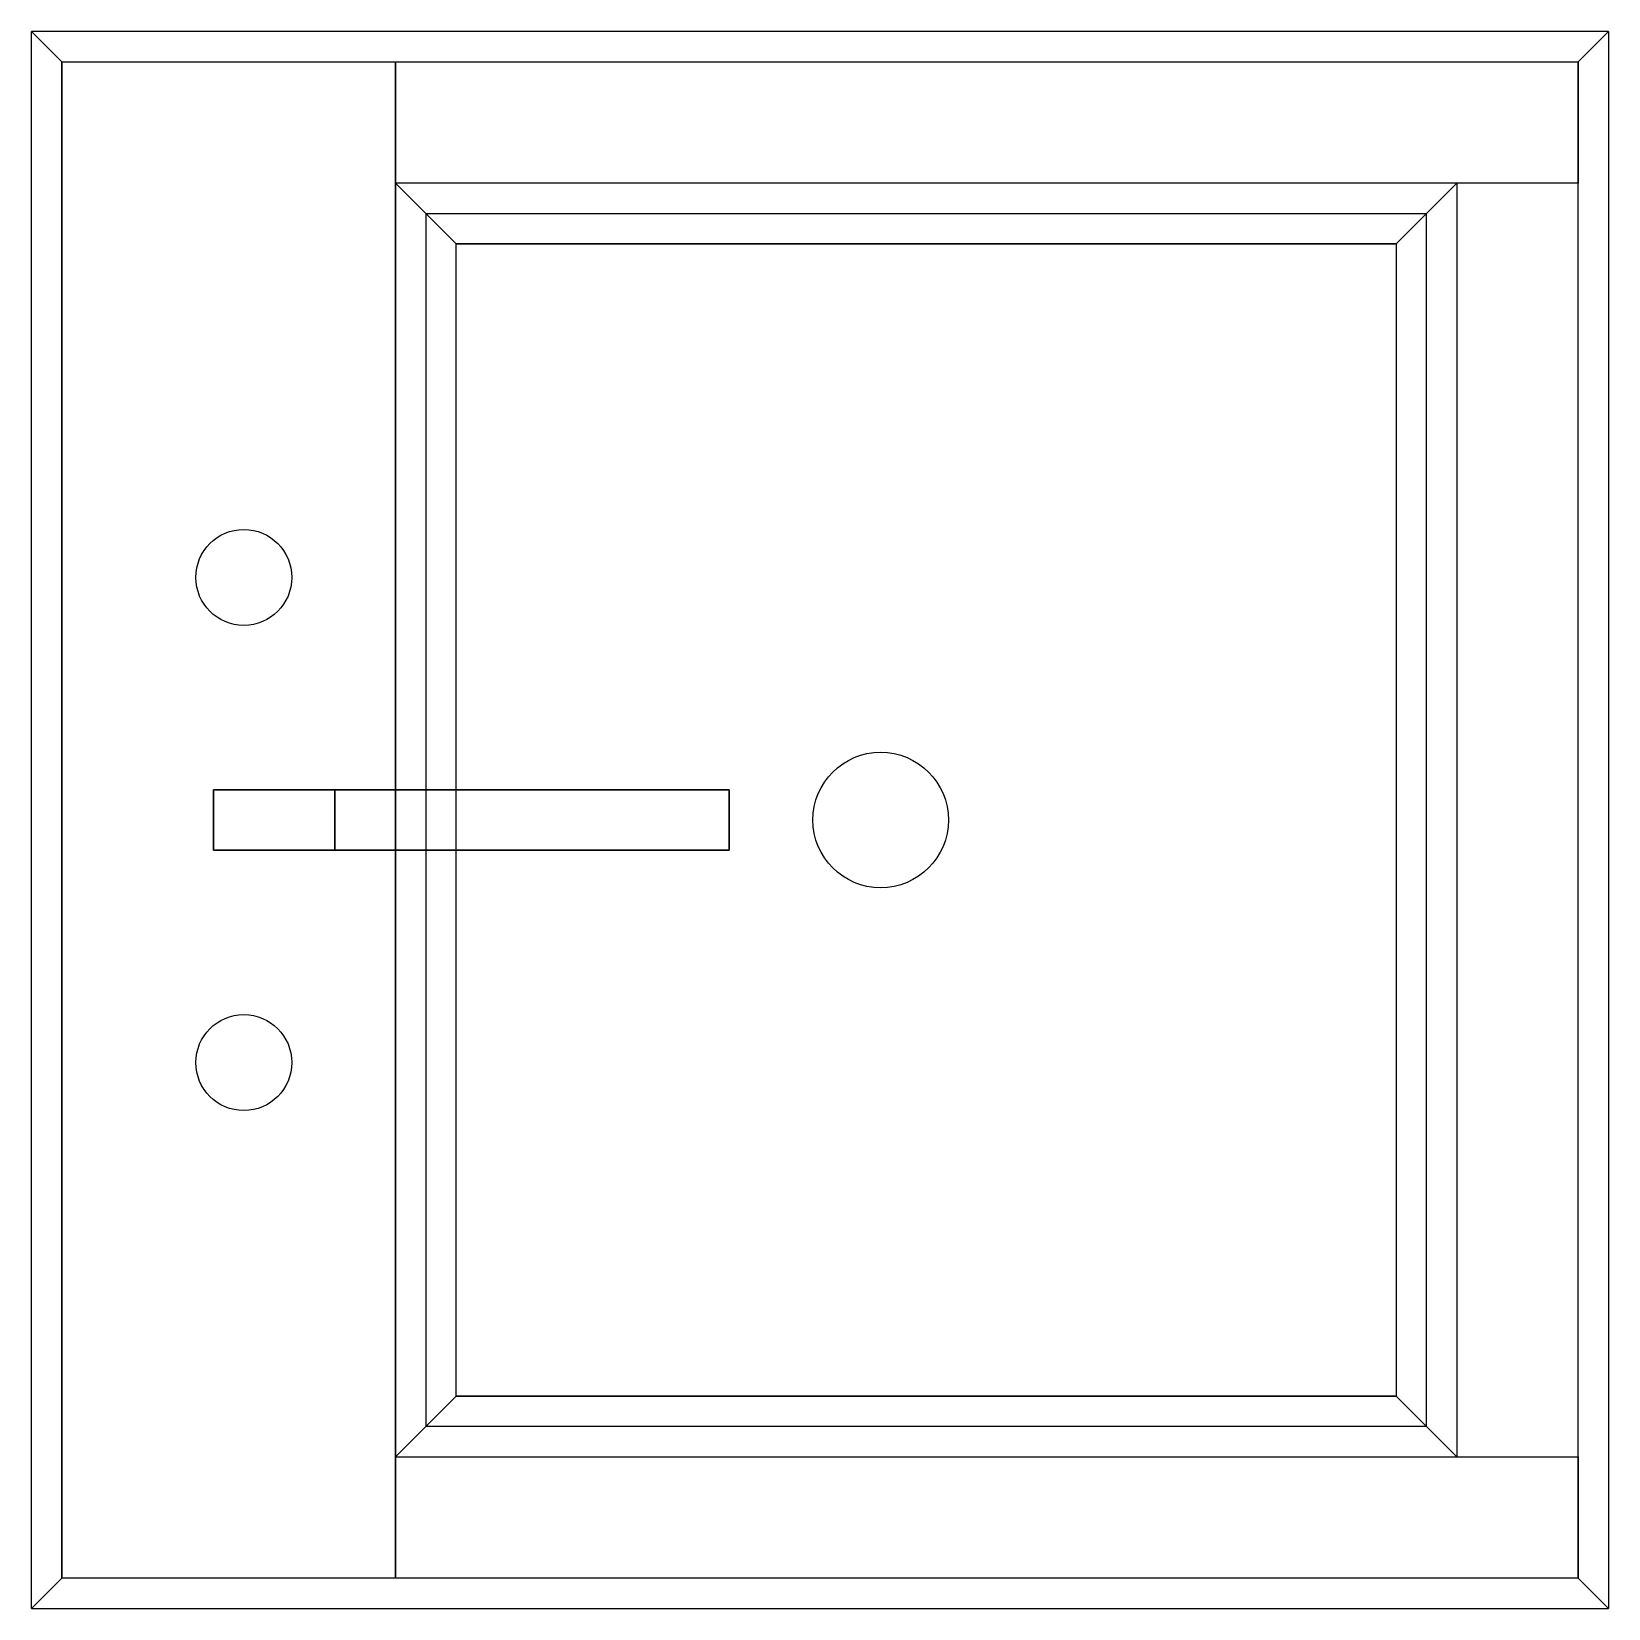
# Model space of a CAD drawing. Extents: x -196 to 532, y -98 to 630.
import ezdxf

# ---------------------------------------------------------------- set-up
doc = ezdxf.new("R2010")
doc.units = 0
doc.header["$MEASUREMENT"] = 0
doc.layers.add('3D', color=4, linetype='CONTINUOUS')

msp = doc.modelspace()

# ---------------------------------------------------------------- linework, layer by layer
at = {"layer": '3D'}
for centre, radius in [((-98, 378, 707), 22.14), ((196, 266, 7), 31.3), ((-98, 154, 707), 22.14)]:
    msp.add_circle(centre, radius, dxfattribs=at)
at = {"layer": '3D', "linetype": 'CONTINUOUS'}
for points in [[(-196, 630, 700), (-182, 616, 707), (518, 616, 707), (532, 630, 700)], [(-196, -98, 700), (-196, 630, 700), (-182, 616, 707), (-182, -84, 707)], [(518, 616, 707), (532, 630, 700), (532, -98, 700), (518, -84, 707)], [(-182, -84, 707), (-182, 616, 707), (-28, 616, 707), (-28, -84, 707)], [(-28, 616, 707), (518, 616, 707), (518, 560, 707), (-28, 560, 707)], [(-28, 560, 707), (-14, 546, 700), (-14, -14, 700), (-28, -28, 707)], [(448, 546, 700), (462, 560, 707), (-28, 560, 707), (-14, 546, 700)], [(462, -28, 707), (448, -14, 700), (448, 546, 700), (462, 560, 707)], [(518, -28, 707), (518, 560, 707), (462, 560, 707), (462, -28, 707)], [(448, 546, 700), (434, 532), (0, 532), (-14, 546, 700)], [(0, 532), (-14, 546, 700), (-14, -14, 700), (0, 0)], [(434, 0), (448, -14, 700), (448, 546, 700), (434, 532)], [(0, 0), (0, 532), (434, 532), (434, 0)], [(-112, 280, 812), (-112, 252, 812), (126, 252, 966), (126, 280, 966)], [(-112, 280, 770), (-112, 252, 770), (-112, 252, 812), (-112, 280, 812)], [(-112, 280, 770), (126, 280, 924), (126, 280, 966), (-112, 280, 812)], [(-112, 252, 707), (-112, 280, 707), (-112, 280, 770), (-112, 252, 770)], [(-112, 280, 707), (-56, 280, 707), (-56, 280, 805), (-112, 280, 770)], [(-56, 252, 707), (-56, 280, 707), (-56, 280, 805), (-56, 252, 805)], [(126, 252, 966), (126, 280, 966), (126, 280, 924), (126, 252, 924)], [(-112, 252, 770), (126, 252, 924), (126, 252, 966), (-112, 252, 812)], [(-112, 252, 707), (-56, 252, 707), (-56, 252, 805), (-112, 252, 770)], [(-14, -14, 700), (0, 0), (434, 0), (448, -14, 700)], [(-14, -14, 700), (-28, -28, 707), (462, -28, 707), (448, -14, 700)], [(-28, -28, 707), (518, -28, 707), (518, -84, 707), (-28, -84, 707)], [(-196, -98, 700), (532, -98, 700), (518, -84, 707), (-182, -84, 707)]]:
    msp.add_3dface(points, dxfattribs=at)

doc.saveas('drawing.dxf')
